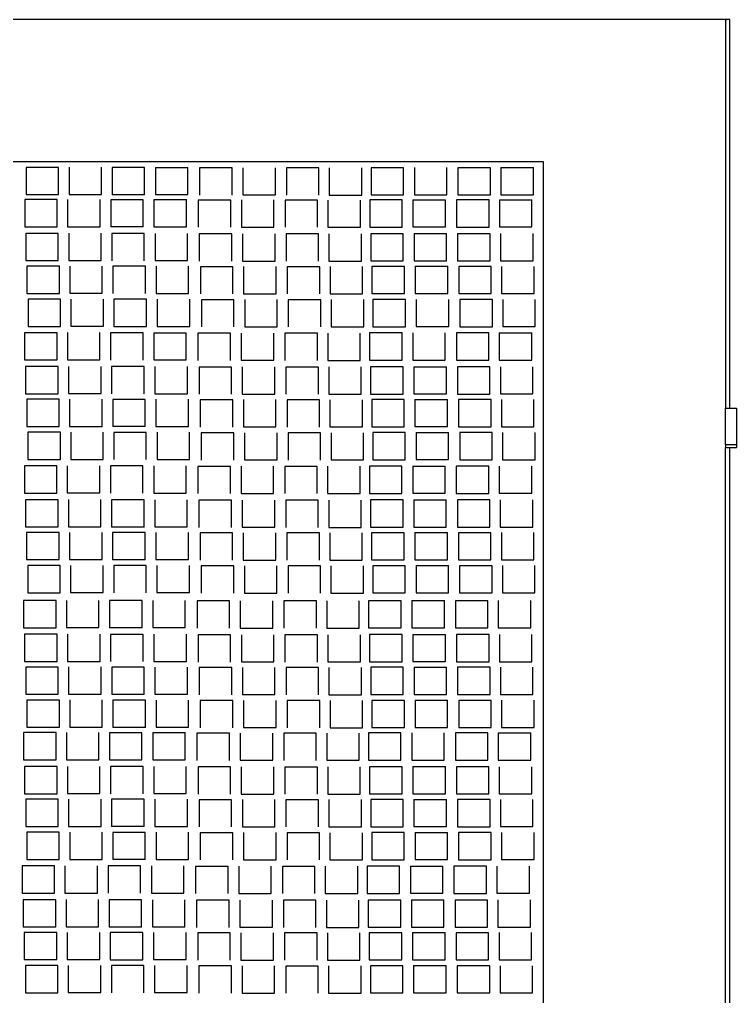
# Model space of a CAD drawing. Header units: inches. Extents: x 0.9 to 36.3, y 0.7 to 23.3.
# Drawn here: x 31.1089 to 31.2467, y 8.6586 to 8.8464 of the extents above; entities that cross this region are included whole.
import ezdxf

# ---------------------------------------------------------------- set-up
doc = ezdxf.new("R2010")
doc.units = ezdxf.units.IN
doc.layers.add('DG set', color=18, linetype='Continuous', lineweight=15)
doc.layers.add('Edges', color=7, linetype='Continuous')

# ---------------------------------------------------------------- blocks, each defined once
blk = doc.blocks.new('Diesel Generator pl')
at = {"layer": 'Edges'}
for p, q in [((6.20171, 2.01598), (3.76028, 2.01598)), ((6.20171, 2.01598), (4.46165, 2.01598)), ((6.20171, 2.01598), (6.20171, 1.68611)), ((6.20537, 2.01598), (6.20171, 2.01598)), ((6.20171, 2.01598), (6.20275, 2.01598)), ((6.20537, 1.68611), (6.20537, 2.01598)), ((6.04698, 1.89511), (5.16378, 1.89511)), ((6.04698, 0.53221), (6.04698, 1.89511)), ((5.63549, 1.89044), (5.60789, 1.89044)), ((5.60789, 1.89044), (5.60789, 1.86734)), ((5.63549, 1.86734), (5.63549, 1.89044)), ((5.64429, 1.89051), (5.64429, 1.86741)), ((5.67189, 1.86741), (5.67189, 1.89051)), ((5.70848, 1.89035), (5.68088, 1.89035)), ((5.68088, 1.89035), (5.68088, 1.86725)), ((5.70848, 1.86725), (5.70848, 1.89035)), ((5.71761, 1.89046), (5.71761, 1.86736)), ((5.71761, 1.89046), (5.74521, 1.89046)), ((5.74521, 1.86736), (5.74521, 1.89046)), ((5.78273, 1.89), (5.75513, 1.89)), ((5.75513, 1.89), (5.75513, 1.8669)), ((5.78273, 1.8669), (5.78273, 1.89)), ((5.79186, 1.89011), (5.79186, 1.86701)), ((5.81946, 1.86701), (5.81946, 1.89011)), ((5.85647, 1.88999), (5.82887, 1.88999)), ((5.82887, 1.88999), (5.82887, 1.86689)), ((5.85647, 1.86689), (5.85647, 1.88999)), ((5.86528, 1.89007), (5.86528, 1.86697)), ((5.89288, 1.86697), (5.89288, 1.89007)), ((5.92837, 1.8902), (5.90077, 1.8902)), ((5.90077, 1.8902), (5.90077, 1.8671)), ((5.92837, 1.8671), (5.92837, 1.8902)), ((5.9375, 1.89031), (5.9375, 1.86721)), ((5.9651, 1.86721), (5.9651, 1.89031)), ((5.97451, 1.89019), (5.97451, 1.86709)), ((6.00211, 1.89019), (5.97451, 1.89019)), ((6.00211, 1.86709), (6.00211, 1.89019)), ((6.01092, 1.89027), (6.03852, 1.89027)), ((6.01092, 1.89027), (6.01092, 1.86717)), ((6.03852, 1.86717), (6.03852, 1.89027)), ((5.60789, 1.86734), (5.63549, 1.86734)), ((5.64429, 1.86741), (5.67189, 1.86741)), ((5.70848, 1.86725), (5.68088, 1.86725)), ((5.71761, 1.86736), (5.74521, 1.86736)), ((5.79186, 1.86701), (5.81946, 1.86701)), ((5.86528, 1.86697), (5.89288, 1.86697)), ((5.90077, 1.8671), (5.92837, 1.8671)), ((5.9375, 1.86721), (5.9651, 1.86721)), ((5.97451, 1.86709), (6.00211, 1.86709)), ((6.01092, 1.86717), (6.03852, 1.86717)), ((5.63429, 1.86311), (5.60669, 1.86311)), ((5.60669, 1.86311), (5.60669, 1.84001)), ((5.63429, 1.84001), (5.63429, 1.86311)), ((5.64309, 1.86319), (5.64309, 1.84009)), ((5.67069, 1.84009), (5.67069, 1.86319)), ((5.70727, 1.86303), (5.67967, 1.86303)), ((5.67967, 1.86303), (5.67967, 1.83993)), ((5.70727, 1.83993), (5.70727, 1.86303)), ((5.71641, 1.86314), (5.74401, 1.86314)), ((5.71641, 1.86314), (5.71641, 1.84004)), ((5.74401, 1.84004), (5.74401, 1.86314)), ((5.78153, 1.86268), (5.75393, 1.86268)), ((5.75393, 1.86268), (5.75393, 1.83958)), ((5.78153, 1.83958), (5.78153, 1.86268)), ((5.79066, 1.86279), (5.79066, 1.83969)), ((5.81826, 1.83969), (5.81826, 1.86279)), ((5.85527, 1.86267), (5.82767, 1.86267)), ((5.82767, 1.86267), (5.82767, 1.83957)), ((5.85527, 1.83957), (5.85527, 1.86267)), ((5.86407, 1.86274), (5.86407, 1.83964)), ((5.89167, 1.83964), (5.89167, 1.86274)), ((5.92717, 1.86287), (5.89957, 1.86287)), ((5.89957, 1.86287), (5.89957, 1.83977)), ((5.92717, 1.83977), (5.92717, 1.86287)), ((5.9363, 1.86298), (5.9363, 1.83988)), ((5.9363, 1.86298), (5.9639, 1.86298)), ((5.9639, 1.83988), (5.9639, 1.86298)), ((5.97331, 1.86287), (5.97331, 1.83977)), ((6.00091, 1.86287), (5.97331, 1.86287)), ((6.00091, 1.83977), (6.00091, 1.86287)), ((6.00972, 1.86294), (6.03732, 1.86294)), ((6.00972, 1.86294), (6.00972, 1.83984)), ((6.03732, 1.83984), (6.03732, 1.86294)), ((5.60669, 1.84001), (5.63429, 1.84001)), ((5.6076, 1.83439), (5.6076, 1.81129)), ((5.6352, 1.83439), (5.6076, 1.83439)), ((5.6352, 1.81129), (5.6352, 1.83439)), ((5.64309, 1.84009), (5.67069, 1.84009)), ((5.64401, 1.83447), (5.64401, 1.81137)), ((5.67161, 1.81137), (5.67161, 1.83447)), ((5.70727, 1.83993), (5.67967, 1.83993)), ((5.68059, 1.83431), (5.68059, 1.81121)), ((5.70819, 1.83431), (5.68059, 1.83431)), ((5.70819, 1.81121), (5.70819, 1.83431)), ((5.71641, 1.84004), (5.74401, 1.84004)), ((5.71733, 1.83442), (5.71733, 1.81132)), ((5.74493, 1.81132), (5.74493, 1.83442)), ((5.75484, 1.83395), (5.75484, 1.81085)), ((5.78244, 1.83395), (5.75484, 1.83395)), ((5.78244, 1.81085), (5.78244, 1.83395)), ((5.79066, 1.83969), (5.81826, 1.83969)), ((5.79158, 1.83406), (5.79158, 1.81096)), ((5.81918, 1.81096), (5.81918, 1.83406)), ((5.82859, 1.83395), (5.82859, 1.81085)), ((5.85619, 1.83395), (5.82859, 1.83395)), ((5.85619, 1.81085), (5.85619, 1.83395)), ((5.86407, 1.83964), (5.89167, 1.83964)), ((5.86499, 1.83402), (5.86499, 1.81092)), ((5.89259, 1.81092), (5.89259, 1.83402)), ((5.89957, 1.83977), (5.92717, 1.83977)), ((5.90049, 1.83415), (5.90049, 1.81105)), ((5.92809, 1.83415), (5.90049, 1.83415)), ((5.92809, 1.81105), (5.92809, 1.83415)), ((5.9363, 1.83988), (5.9639, 1.83988)), ((5.93722, 1.83426), (5.96482, 1.83426)), ((5.93722, 1.83426), (5.93722, 1.81116)), ((5.96482, 1.81116), (5.96482, 1.83426)), ((5.97331, 1.83977), (6.00091, 1.83977)), ((5.97423, 1.83414), (5.97423, 1.81104)), ((6.00183, 1.83414), (5.97423, 1.83414)), ((6.00183, 1.81104), (6.00183, 1.83414)), ((6.00972, 1.83984), (6.03732, 1.83984)), ((6.01063, 1.83422), (6.01063, 1.81112)), ((6.03823, 1.81112), (6.03823, 1.83422)), ((5.6076, 1.81129), (5.6352, 1.81129)), ((5.64401, 1.81137), (5.67161, 1.81137)), ((5.71733, 1.81132), (5.74493, 1.81132)), ((5.79158, 1.81096), (5.81918, 1.81096)), ((5.86499, 1.81092), (5.89259, 1.81092)), ((5.90049, 1.81105), (5.92809, 1.81105)), ((5.93722, 1.81116), (5.96482, 1.81116)), ((5.97423, 1.81104), (6.00183, 1.81104)), ((6.01063, 1.81112), (6.03823, 1.81112)), ((5.63614, 1.8066), (5.60854, 1.8066)), ((5.60854, 1.8066), (5.60854, 1.7835)), ((5.63614, 1.7835), (5.63614, 1.8066)), ((5.64494, 1.80667), (5.64494, 1.78357)), ((5.67254, 1.78357), (5.67254, 1.80667)), ((5.68153, 1.80651), (5.68153, 1.78341)), ((5.70913, 1.80651), (5.68153, 1.80651)), ((5.70913, 1.78341), (5.70913, 1.80651)), ((5.71826, 1.80662), (5.71826, 1.78352)), ((5.74586, 1.78352), (5.74586, 1.80662)), ((5.78338, 1.80616), (5.75578, 1.80616)), ((5.75578, 1.80616), (5.75578, 1.78306)), ((5.78338, 1.78306), (5.78338, 1.80616)), ((5.79252, 1.80627), (5.79252, 1.78317)), ((5.82012, 1.78317), (5.82012, 1.80627)), ((5.85712, 1.80615), (5.82952, 1.80615)), ((5.82952, 1.80615), (5.82952, 1.78305)), ((5.85712, 1.78305), (5.85712, 1.80615)), ((5.86593, 1.80623), (5.86593, 1.78313)), ((5.89353, 1.78313), (5.89353, 1.80623)), ((5.92902, 1.80636), (5.90142, 1.80636)), ((5.90142, 1.80636), (5.90142, 1.78326)), ((5.92902, 1.78326), (5.92902, 1.80636)), ((5.93816, 1.80647), (5.93816, 1.78337)), ((5.93816, 1.80647), (5.96576, 1.80647)), ((5.96576, 1.78337), (5.96576, 1.80647)), ((6.00277, 1.80635), (5.97517, 1.80635)), ((5.97517, 1.80635), (5.97517, 1.78325)), ((6.00277, 1.78325), (6.00277, 1.80635)), ((6.01157, 1.80643), (6.01157, 1.78333)), ((6.03917, 1.78333), (6.03917, 1.80643)), ((5.60854, 1.7835), (5.63614, 1.7835)), ((5.64494, 1.78357), (5.67254, 1.78357)), ((5.71826, 1.78352), (5.74586, 1.78352)), ((5.79252, 1.78317), (5.82012, 1.78317)), ((5.90142, 1.78326), (5.92902, 1.78326)), ((5.93816, 1.78337), (5.96576, 1.78337)), ((5.97517, 1.78325), (6.00277, 1.78325)), ((6.01157, 1.78333), (6.03917, 1.78333)), ((5.63708, 1.77855), (5.60948, 1.77855)), ((5.60948, 1.77855), (5.60948, 1.75545)), ((5.63708, 1.75545), (5.63708, 1.77855)), ((5.64589, 1.77863), (5.64589, 1.75553)), ((5.67349, 1.75553), (5.67349, 1.77863)), ((5.68247, 1.77847), (5.68247, 1.75537)), ((5.71007, 1.77847), (5.68247, 1.77847)), ((5.71007, 1.75537), (5.71007, 1.77847)), ((5.71921, 1.77858), (5.71921, 1.75548)), ((5.74681, 1.75548), (5.74681, 1.77858)), ((5.75672, 1.77812), (5.75672, 1.75502)), ((5.78432, 1.77812), (5.75672, 1.77812)), ((5.78432, 1.75502), (5.78432, 1.77812)), ((5.79346, 1.77823), (5.79346, 1.75513)), ((5.82106, 1.75513), (5.82106, 1.77823)), ((5.83047, 1.77811), (5.83047, 1.75501)), ((5.85807, 1.77811), (5.83047, 1.77811)), ((5.85807, 1.75501), (5.85807, 1.77811)), ((5.86593, 1.78313), (5.89353, 1.78313)), ((5.86687, 1.77819), (5.86687, 1.75509)), ((5.89447, 1.75509), (5.89447, 1.77819)), ((5.92996, 1.77831), (5.90236, 1.77831)), ((5.90236, 1.77831), (5.90236, 1.75521)), ((5.92996, 1.75521), (5.92996, 1.77831)), ((5.9391, 1.77842), (5.9391, 1.75532)), ((5.9667, 1.75532), (5.9667, 1.77842)), ((5.97611, 1.77831), (5.97611, 1.75521)), ((6.00371, 1.77831), (5.97611, 1.77831)), ((6.00371, 1.75521), (6.00371, 1.77831)), ((6.01251, 1.77838), (6.01251, 1.75528)), ((6.04011, 1.75528), (6.04011, 1.77838)), ((5.63414, 1.7501), (5.60654, 1.7501)), ((5.60654, 1.7501), (5.60654, 1.727)), ((5.60948, 1.75545), (5.63708, 1.75545)), ((5.63414, 1.727), (5.63414, 1.7501)), ((5.64294, 1.75018), (5.64294, 1.72708)), ((5.64589, 1.75553), (5.67349, 1.75553)), ((5.67054, 1.72708), (5.67054, 1.75018)), ((5.70712, 1.75001), (5.67952, 1.75001)), ((5.67952, 1.75001), (5.67952, 1.72691)), ((5.68247, 1.75537), (5.71007, 1.75537)), ((5.70712, 1.72691), (5.70712, 1.75001)), ((5.71626, 1.75012), (5.74386, 1.75012)), ((5.71626, 1.75012), (5.71626, 1.72702)), ((5.71921, 1.75548), (5.74681, 1.75548)), ((5.74386, 1.72702), (5.74386, 1.75012)), ((5.79346, 1.75513), (5.82106, 1.75513)), ((5.86687, 1.75509), (5.89447, 1.75509)), ((5.90236, 1.75521), (5.92996, 1.75521)), ((5.9391, 1.75532), (5.9667, 1.75532)), ((5.97611, 1.75521), (6.00371, 1.75521)), ((6.01251, 1.75528), (6.04011, 1.75528)), ((5.78138, 1.74966), (5.75378, 1.74966)), ((5.75378, 1.74966), (5.75378, 1.72656)), ((5.78138, 1.72656), (5.78138, 1.74966)), ((5.79051, 1.74977), (5.79051, 1.72667)), ((5.81811, 1.72667), (5.81811, 1.74977)), ((5.85512, 1.74965), (5.82752, 1.74965)), ((5.82752, 1.74965), (5.82752, 1.72655)), ((5.85512, 1.72655), (5.85512, 1.74965)), ((5.86392, 1.74973), (5.86392, 1.72663)), ((5.89152, 1.72663), (5.89152, 1.74973)), ((5.92702, 1.74986), (5.89942, 1.74986)), ((5.89942, 1.74986), (5.89942, 1.72676)), ((5.92702, 1.72676), (5.92702, 1.74986)), ((5.93615, 1.74997), (5.93615, 1.72687)), ((5.96375, 1.72687), (5.96375, 1.74997)), ((5.97316, 1.74985), (5.97316, 1.72675)), ((6.00076, 1.74985), (5.97316, 1.74985)), ((6.00076, 1.72675), (6.00076, 1.74985)), ((6.00957, 1.74993), (6.00957, 1.72683)), ((6.00957, 1.74993), (6.03717, 1.74993)), ((6.03717, 1.72683), (6.03717, 1.74993)), ((5.60654, 1.727), (5.63414, 1.727)), ((5.64294, 1.72708), (5.67054, 1.72708)), ((5.71626, 1.72702), (5.74386, 1.72702)), ((5.79051, 1.72667), (5.81811, 1.72667)), ((5.86392, 1.72663), (5.89152, 1.72663)), ((5.89942, 1.72676), (5.92702, 1.72676)), ((5.93615, 1.72687), (5.96375, 1.72687)), ((5.97316, 1.72675), (6.00076, 1.72675)), ((6.00957, 1.72683), (6.03717, 1.72683)), ((5.60745, 1.72138), (5.60745, 1.69828)), ((5.63505, 1.72138), (5.60745, 1.72138)), ((5.63505, 1.69828), (5.63505, 1.72138)), ((5.64386, 1.72145), (5.64386, 1.69835)), ((5.67146, 1.69835), (5.67146, 1.72145)), ((5.68044, 1.72129), (5.68044, 1.69819)), ((5.70804, 1.72129), (5.68044, 1.72129)), ((5.70804, 1.69819), (5.70804, 1.72129)), ((5.71718, 1.7214), (5.71718, 1.6983)), ((5.74478, 1.6983), (5.74478, 1.7214)), ((5.75469, 1.72094), (5.75469, 1.69784)), ((5.78229, 1.72094), (5.75469, 1.72094)), ((5.78229, 1.69784), (5.78229, 1.72094)), ((5.79143, 1.72105), (5.79143, 1.69795)), ((5.81903, 1.69795), (5.81903, 1.72105)), ((5.82844, 1.72093), (5.82844, 1.69783)), ((5.85604, 1.72093), (5.82844, 1.72093)), ((5.85604, 1.69783), (5.85604, 1.72093)), ((5.86484, 1.72101), (5.86484, 1.69791)), ((5.89244, 1.69791), (5.89244, 1.72101)), ((5.92793, 1.72114), (5.90033, 1.72114)), ((5.90033, 1.72114), (5.90033, 1.69804)), ((5.92793, 1.69804), (5.92793, 1.72114)), ((5.93707, 1.72125), (5.96467, 1.72125)), ((5.93707, 1.72125), (5.93707, 1.69815)), ((5.96467, 1.69815), (5.96467, 1.72125)), ((6.00168, 1.72113), (5.97408, 1.72113)), ((5.97408, 1.72113), (5.97408, 1.69803)), ((6.00168, 1.69803), (6.00168, 1.72113)), ((6.01048, 1.7212), (6.01048, 1.6981)), ((6.03808, 1.6981), (6.03808, 1.7212)), ((5.60745, 1.69828), (5.63505, 1.69828)), ((5.63599, 1.69358), (5.60839, 1.69358)), ((5.60839, 1.69358), (5.60839, 1.67048)), ((5.63599, 1.67048), (5.63599, 1.69358)), ((5.64386, 1.69835), (5.67146, 1.69835)), ((5.64479, 1.69366), (5.64479, 1.67056)), ((5.67239, 1.67056), (5.67239, 1.69366)), ((5.68138, 1.6935), (5.68138, 1.6704)), ((5.70898, 1.6935), (5.68138, 1.6935)), ((5.70898, 1.6704), (5.70898, 1.6935)), ((5.71718, 1.6983), (5.74478, 1.6983)), ((5.71811, 1.69361), (5.71811, 1.67051)), ((5.74571, 1.67051), (5.74571, 1.69361)), ((5.78323, 1.69314), (5.75563, 1.69314)), ((5.75563, 1.69314), (5.75563, 1.67004)), ((5.78323, 1.67004), (5.78323, 1.69314)), ((5.79143, 1.69795), (5.81903, 1.69795)), ((5.79237, 1.69326), (5.79237, 1.67016)), ((5.81997, 1.67016), (5.81997, 1.69326)), ((5.85697, 1.69314), (5.82937, 1.69314)), ((5.82937, 1.69314), (5.82937, 1.67004)), ((5.85697, 1.67004), (5.85697, 1.69314)), ((5.86484, 1.69791), (5.89244, 1.69791)), ((5.86578, 1.69321), (5.86578, 1.67011)), ((5.89338, 1.67011), (5.89338, 1.69321)), ((5.90033, 1.69804), (5.92793, 1.69804)), ((5.92887, 1.69334), (5.90127, 1.69334)), ((5.90127, 1.69334), (5.90127, 1.67024)), ((5.92887, 1.67024), (5.92887, 1.69334)), ((5.93707, 1.69815), (5.96467, 1.69815)), ((5.93801, 1.69345), (5.96561, 1.69345)), ((5.93801, 1.69345), (5.93801, 1.67035)), ((5.96561, 1.67035), (5.96561, 1.69345)), ((5.97408, 1.69803), (6.00168, 1.69803)), ((5.97502, 1.69334), (5.97502, 1.67024)), ((6.00262, 1.69334), (5.97502, 1.69334)), ((6.00262, 1.67024), (6.00262, 1.69334)), ((6.01048, 1.6981), (6.03808, 1.6981)), ((6.01142, 1.69341), (6.01142, 1.67031)), ((6.03902, 1.67031), (6.03902, 1.69341)), ((6.20171, 1.68611), (6.20537, 1.68611)), ((6.20171, 1.65531), (6.20171, 1.68611)), ((6.20537, 1.68611), (6.21091, 1.68611)), ((6.20537, 1.68556), (6.20537, 1.68611)), ((6.21091, 1.68611), (6.21091, 1.65531)), ((5.60839, 1.67048), (5.63599, 1.67048)), ((5.64479, 1.67056), (5.67239, 1.67056)), ((5.70898, 1.6704), (5.68138, 1.6704)), ((5.71811, 1.67051), (5.74571, 1.67051)), ((5.79237, 1.67016), (5.81997, 1.67016)), ((5.86578, 1.67011), (5.89338, 1.67011)), ((5.90127, 1.67024), (5.92887, 1.67024)), ((5.93801, 1.67035), (5.96561, 1.67035)), ((5.97502, 1.67024), (6.00262, 1.67024)), ((6.01142, 1.67031), (6.03902, 1.67031)), ((5.60933, 1.66554), (5.60933, 1.64244)), ((5.63693, 1.66554), (5.60933, 1.66554)), ((5.63693, 1.64244), (5.63693, 1.66554)), ((5.64574, 1.66562), (5.64574, 1.64252)), ((5.67334, 1.64252), (5.67334, 1.66562)), ((5.70992, 1.66545), (5.68232, 1.66545)), ((5.68232, 1.66545), (5.68232, 1.64235)), ((5.70992, 1.64235), (5.70992, 1.66545)), ((5.71906, 1.66556), (5.71906, 1.64246)), ((5.74666, 1.64246), (5.74666, 1.66556)), ((5.78417, 1.6651), (5.75657, 1.6651)), ((5.75657, 1.6651), (5.75657, 1.642)), ((5.78417, 1.642), (5.78417, 1.6651)), ((5.79331, 1.66521), (5.79331, 1.64211)), ((5.82091, 1.64211), (5.82091, 1.66521)), ((5.85792, 1.66509), (5.83032, 1.66509)), ((5.83032, 1.66509), (5.83032, 1.64199)), ((5.85792, 1.64199), (5.85792, 1.66509)), ((5.86672, 1.66517), (5.86672, 1.64207)), ((5.89432, 1.64207), (5.89432, 1.66517)), ((5.92981, 1.6653), (5.90221, 1.6653)), ((5.90221, 1.6653), (5.90221, 1.6422)), ((5.92981, 1.6422), (5.92981, 1.6653)), ((5.93895, 1.66541), (5.93895, 1.64231)), ((5.93895, 1.66541), (5.96655, 1.66541)), ((5.96655, 1.64231), (5.96655, 1.66541)), ((5.97596, 1.66529), (5.97596, 1.64219)), ((6.00356, 1.66529), (5.97596, 1.66529)), ((6.00356, 1.64219), (6.00356, 1.66529)), ((6.01236, 1.66537), (6.01236, 1.64227)), ((6.03996, 1.64227), (6.03996, 1.66537)), ((6.20171, 1.65531), (6.21091, 1.65531)), ((6.20171, 1.65531), (6.20171, 1.65251)), ((6.20171, 1.65251), (6.20537, 1.65251)), ((6.20171, 0.7646), (6.20171, 1.65251)), ((6.20537, 1.65251), (6.20537, 1.65301)), ((6.20537, 1.65251), (6.21091, 1.65251)), ((6.20537, 0.7646), (6.20537, 1.65251)), ((6.21091, 1.65531), (6.21091, 1.65251)), ((5.60933, 1.64244), (5.63693, 1.64244)), ((5.64574, 1.64252), (5.67334, 1.64252)), ((5.71906, 1.64246), (5.74666, 1.64246)), ((5.90221, 1.6422), (5.92981, 1.6422)), ((5.93895, 1.64231), (5.96655, 1.64231)), ((5.97596, 1.64219), (6.00356, 1.64219)), ((6.01236, 1.64227), (6.03996, 1.64227)), ((5.63405, 1.63705), (5.60645, 1.63705)), ((5.60645, 1.63705), (5.60645, 1.61395)), ((5.63405, 1.61395), (5.63405, 1.63705)), ((5.64286, 1.63712), (5.64286, 1.61402)), ((5.67046, 1.61402), (5.67046, 1.63712)), ((5.67944, 1.63696), (5.67944, 1.61386)), ((5.70704, 1.63696), (5.67944, 1.63696)), ((5.70704, 1.61386), (5.70704, 1.63696)), ((5.71618, 1.63707), (5.71618, 1.61397)), ((5.74378, 1.61397), (5.74378, 1.63707)), ((5.78129, 1.63661), (5.75369, 1.63661)), ((5.75369, 1.63661), (5.75369, 1.61351)), ((5.78129, 1.61351), (5.78129, 1.63661)), ((5.79043, 1.63672), (5.79043, 1.61362)), ((5.79331, 1.64211), (5.82091, 1.64211)), ((5.81803, 1.61362), (5.81803, 1.63672)), ((5.85504, 1.6366), (5.82744, 1.6366)), ((5.82744, 1.6366), (5.82744, 1.6135)), ((5.85504, 1.6135), (5.85504, 1.6366)), ((5.86384, 1.63668), (5.86384, 1.61358)), ((5.86672, 1.64207), (5.89432, 1.64207)), ((5.89144, 1.61358), (5.89144, 1.63668)), ((5.89933, 1.63681), (5.89933, 1.61371)), ((5.92693, 1.63681), (5.89933, 1.63681)), ((5.92693, 1.61371), (5.92693, 1.63681)), ((5.93607, 1.63692), (5.93607, 1.61382)), ((5.93607, 1.63692), (5.96367, 1.63692)), ((5.96367, 1.61382), (5.96367, 1.63692)), ((5.97308, 1.6368), (5.97308, 1.6137)), ((6.00068, 1.6368), (5.97308, 1.6368)), ((6.00068, 1.6137), (6.00068, 1.6368)), ((6.00948, 1.63688), (6.00948, 1.61378)), ((6.03708, 1.61378), (6.03708, 1.63688)), ((5.60645, 1.61395), (5.63405, 1.61395)), ((5.64286, 1.61402), (5.67046, 1.61402)), ((5.71618, 1.61397), (5.74378, 1.61397)), ((5.79043, 1.61362), (5.81803, 1.61362)), ((5.86384, 1.61358), (5.89144, 1.61358)), ((5.89933, 1.61371), (5.92693, 1.61371)), ((5.93607, 1.61382), (5.96367, 1.61382)), ((5.97308, 1.6137), (6.00068, 1.6137)), ((6.00948, 1.61378), (6.03708, 1.61378)), ((5.63497, 1.60832), (5.60737, 1.60832)), ((5.60737, 1.60832), (5.60737, 1.58522)), ((5.63497, 1.58522), (5.63497, 1.60832)), ((5.64377, 1.6084), (5.64377, 1.5853)), ((5.67137, 1.5853), (5.67137, 1.6084)), ((5.70796, 1.60824), (5.68036, 1.60824)), ((5.68036, 1.60824), (5.68036, 1.58514)), ((5.70796, 1.58514), (5.70796, 1.60824)), ((5.71709, 1.60835), (5.71709, 1.58525)), ((5.74469, 1.58525), (5.74469, 1.60835)), ((5.75461, 1.60789), (5.75461, 1.58479)), ((5.78221, 1.60789), (5.75461, 1.60789)), ((5.78221, 1.58479), (5.78221, 1.60789)), ((5.79135, 1.608), (5.79135, 1.5849)), ((5.81895, 1.5849), (5.81895, 1.608)), ((5.85595, 1.60788), (5.82835, 1.60788)), ((5.82835, 1.60788), (5.82835, 1.58478)), ((5.85595, 1.58478), (5.85595, 1.60788)), ((5.86476, 1.60796), (5.86476, 1.58486)), ((5.89236, 1.58486), (5.89236, 1.60796)), ((5.92785, 1.60808), (5.90025, 1.60808)), ((5.90025, 1.60808), (5.90025, 1.58498)), ((5.92785, 1.58498), (5.92785, 1.60808)), ((5.93699, 1.60819), (5.93699, 1.58509)), ((5.93699, 1.60819), (5.96459, 1.60819)), ((5.96459, 1.58509), (5.96459, 1.60819)), ((6.0016, 1.60808), (5.974, 1.60808)), ((5.974, 1.60808), (5.974, 1.58498)), ((6.0016, 1.58498), (6.0016, 1.60808)), ((6.0104, 1.60815), (6.0104, 1.58505)), ((6.038, 1.58505), (6.038, 1.60815)), ((5.60737, 1.58522), (5.63497, 1.58522)), ((5.64377, 1.5853), (5.67137, 1.5853)), ((5.70796, 1.58514), (5.68036, 1.58514)), ((5.71709, 1.58525), (5.74469, 1.58525)), ((5.79135, 1.5849), (5.81895, 1.5849)), ((5.86476, 1.58486), (5.89236, 1.58486)), ((5.90025, 1.58498), (5.92785, 1.58498)), ((5.93699, 1.58509), (5.96459, 1.58509)), ((5.974, 1.58498), (6.0016, 1.58498)), ((6.0104, 1.58505), (6.038, 1.58505)), ((5.60831, 1.58053), (5.60831, 1.55743)), ((5.63591, 1.58053), (5.60831, 1.58053)), ((5.63591, 1.55743), (5.63591, 1.58053)), ((5.64471, 1.58061), (5.64471, 1.55751)), ((5.67231, 1.55751), (5.67231, 1.58061)), ((5.70889, 1.58045), (5.68129, 1.58045)), ((5.68129, 1.58045), (5.68129, 1.55735)), ((5.70889, 1.55735), (5.70889, 1.58045)), ((5.71803, 1.58056), (5.71803, 1.55746)), ((5.74563, 1.55746), (5.74563, 1.58056)), ((5.75555, 1.58009), (5.75555, 1.55699)), ((5.78315, 1.58009), (5.75555, 1.58009)), ((5.78315, 1.55699), (5.78315, 1.58009)), ((5.79228, 1.5802), (5.79228, 1.5571)), ((5.81988, 1.5571), (5.81988, 1.5802)), ((5.82929, 1.58009), (5.82929, 1.55699)), ((5.85689, 1.58009), (5.82929, 1.58009)), ((5.85689, 1.55699), (5.85689, 1.58009)), ((5.86569, 1.58016), (5.86569, 1.55706)), ((5.89329, 1.55706), (5.89329, 1.58016)), ((5.90119, 1.58029), (5.90119, 1.55719)), ((5.92879, 1.58029), (5.90119, 1.58029)), ((5.92879, 1.55719), (5.92879, 1.58029)), ((5.93792, 1.5804), (5.93792, 1.5573)), ((5.93792, 1.5804), (5.96552, 1.5804)), ((5.96552, 1.5573), (5.96552, 1.5804)), ((6.00253, 1.58028), (5.97493, 1.58028)), ((5.97493, 1.58028), (5.97493, 1.55718)), ((6.00253, 1.55718), (6.00253, 1.58028)), ((6.01133, 1.58036), (6.01133, 1.55726)), ((6.03893, 1.55726), (6.03893, 1.58036)), ((5.60831, 1.55743), (5.63591, 1.55743)), ((5.63685, 1.55249), (5.60925, 1.55249)), ((5.60925, 1.55249), (5.60925, 1.52939)), ((5.63685, 1.52939), (5.63685, 1.55249)), ((5.64471, 1.55751), (5.67231, 1.55751)), ((5.64565, 1.55256), (5.64565, 1.52946)), ((5.67325, 1.52946), (5.67325, 1.55256)), ((5.70889, 1.55735), (5.68129, 1.55735)), ((5.70984, 1.5524), (5.68224, 1.5524)), ((5.68224, 1.5524), (5.68224, 1.5293)), ((5.70984, 1.5293), (5.70984, 1.5524)), ((5.71803, 1.55746), (5.74563, 1.55746)), ((5.71897, 1.55251), (5.71897, 1.52941)), ((5.74657, 1.52941), (5.74657, 1.55251)), ((5.78409, 1.55205), (5.75649, 1.55205)), ((5.75649, 1.55205), (5.75649, 1.52895)), ((5.78409, 1.52895), (5.78409, 1.55205)), ((5.79228, 1.5571), (5.81988, 1.5571)), ((5.79322, 1.55216), (5.79322, 1.52906)), ((5.82082, 1.52906), (5.82082, 1.55216)), ((5.83023, 1.55204), (5.83023, 1.52894)), ((5.85783, 1.55204), (5.83023, 1.55204)), ((5.85783, 1.52894), (5.85783, 1.55204)), ((5.86569, 1.55706), (5.89329, 1.55706)), ((5.86664, 1.55212), (5.86664, 1.52902)), ((5.89424, 1.52902), (5.89424, 1.55212)), ((5.90119, 1.55719), (5.92879, 1.55719)), ((5.92973, 1.55225), (5.90213, 1.55225)), ((5.90213, 1.55225), (5.90213, 1.52915)), ((5.92973, 1.52915), (5.92973, 1.55225)), ((5.93792, 1.5573), (5.96552, 1.5573)), ((5.93887, 1.55236), (5.96647, 1.55236)), ((5.93887, 1.55236), (5.93887, 1.52926)), ((5.96647, 1.52926), (5.96647, 1.55236)), ((5.97493, 1.55718), (6.00253, 1.55718)), ((5.97587, 1.55224), (5.97587, 1.52914)), ((6.00347, 1.55224), (5.97587, 1.55224)), ((6.00347, 1.52914), (6.00347, 1.55224)), ((6.01133, 1.55726), (6.03893, 1.55726)), ((6.01228, 1.55232), (6.01228, 1.52922)), ((6.03988, 1.52922), (6.03988, 1.55232)), ((5.60925, 1.52939), (5.63685, 1.52939)), ((5.64565, 1.52946), (5.67325, 1.52946)), ((5.71897, 1.52941), (5.74657, 1.52941)), ((5.79322, 1.52906), (5.82082, 1.52906)), ((5.86664, 1.52902), (5.89424, 1.52902)), ((5.90213, 1.52915), (5.92973, 1.52915)), ((5.93887, 1.52926), (5.96647, 1.52926)), ((5.97587, 1.52914), (6.00347, 1.52914)), ((6.01228, 1.52922), (6.03988, 1.52922)), ((5.60571, 1.52278), (5.60571, 1.49968)), ((5.63331, 1.52278), (5.60571, 1.52278)), ((5.63331, 1.49968), (5.63331, 1.52278)), ((5.64211, 1.52286), (5.64211, 1.49976)), ((5.66971, 1.49976), (5.66971, 1.52286)), ((5.7063, 1.5227), (5.6787, 1.5227)), ((5.6787, 1.5227), (5.6787, 1.4996)), ((5.7063, 1.4996), (5.7063, 1.5227)), ((5.71544, 1.52281), (5.71544, 1.49971)), ((5.74304, 1.49971), (5.74304, 1.52281)), ((5.78055, 1.52234), (5.75295, 1.52234)), ((5.75295, 1.52234), (5.75295, 1.49924)), ((5.78055, 1.49924), (5.78055, 1.52234)), ((5.78969, 1.52245), (5.78969, 1.49935)), ((5.81729, 1.49935), (5.81729, 1.52245)), ((5.8543, 1.52234), (5.8267, 1.52234)), ((5.8267, 1.52234), (5.8267, 1.49924)), ((5.8543, 1.49924), (5.8543, 1.52234)), ((5.8631, 1.52241), (5.8631, 1.49931)), ((5.8907, 1.49931), (5.8907, 1.52241)), ((5.92619, 1.52254), (5.89859, 1.52254)), ((5.89859, 1.52254), (5.89859, 1.49944)), ((5.92619, 1.49944), (5.92619, 1.52254)), ((5.93533, 1.52265), (5.96293, 1.52265)), ((5.93533, 1.52265), (5.93533, 1.49955)), ((5.96293, 1.49955), (5.96293, 1.52265)), ((5.97234, 1.52253), (5.97234, 1.49943)), ((5.99994, 1.52253), (5.97234, 1.52253)), ((5.99994, 1.49943), (5.99994, 1.52253)), ((6.00874, 1.52261), (6.00874, 1.49951)), ((6.03634, 1.49951), (6.03634, 1.52261)), ((5.60571, 1.49968), (5.63331, 1.49968)), ((5.63423, 1.49406), (5.60663, 1.49406)), ((5.60663, 1.49406), (5.60663, 1.47096)), ((5.63423, 1.47096), (5.63423, 1.49406)), ((5.64211, 1.49976), (5.66971, 1.49976)), ((5.64303, 1.49414), (5.64303, 1.47104)), ((5.67063, 1.47104), (5.67063, 1.49414)), ((5.7063, 1.4996), (5.6787, 1.4996)), ((5.67962, 1.49397), (5.67962, 1.47087)), ((5.70722, 1.49397), (5.67962, 1.49397)), ((5.70722, 1.47087), (5.70722, 1.49397)), ((5.71544, 1.49971), (5.74304, 1.49971)), ((5.71635, 1.49408), (5.71635, 1.47098)), ((5.74395, 1.47098), (5.74395, 1.49408)), ((5.78147, 1.49362), (5.75387, 1.49362)), ((5.75387, 1.49362), (5.75387, 1.47052)), ((5.78147, 1.47052), (5.78147, 1.49362)), ((5.78969, 1.49935), (5.81729, 1.49935)), ((5.79061, 1.49373), (5.79061, 1.47063)), ((5.81821, 1.47063), (5.81821, 1.49373)), ((5.85521, 1.49361), (5.82761, 1.49361)), ((5.82761, 1.49361), (5.82761, 1.47051)), ((5.85521, 1.47051), (5.85521, 1.49361)), ((5.8631, 1.49931), (5.8907, 1.49931)), ((5.86402, 1.49369), (5.86402, 1.47059)), ((5.89162, 1.47059), (5.89162, 1.49369)), ((5.89859, 1.49944), (5.92619, 1.49944)), ((5.89951, 1.49382), (5.89951, 1.47072)), ((5.92711, 1.49382), (5.89951, 1.49382)), ((5.92711, 1.47072), (5.92711, 1.49382)), ((5.93533, 1.49955), (5.96293, 1.49955)), ((5.93625, 1.49393), (5.96385, 1.49393)), ((5.93625, 1.49393), (5.93625, 1.47083)), ((5.96385, 1.47083), (5.96385, 1.49393)), ((5.97234, 1.49943), (5.99994, 1.49943)), ((5.97325, 1.49381), (5.97325, 1.47071)), ((6.00085, 1.49381), (5.97325, 1.49381)), ((6.00085, 1.47071), (6.00085, 1.49381)), ((6.00874, 1.49951), (6.03634, 1.49951)), ((6.00966, 1.49389), (6.00966, 1.47079)), ((6.03726, 1.47079), (6.03726, 1.49389)), ((5.60663, 1.47096), (5.63423, 1.47096)), ((5.64303, 1.47104), (5.67063, 1.47104)), ((5.71635, 1.47098), (5.74395, 1.47098)), ((5.79061, 1.47063), (5.81821, 1.47063)), ((5.86402, 1.47059), (5.89162, 1.47059)), ((5.89951, 1.47072), (5.92711, 1.47072)), ((5.93625, 1.47083), (5.96385, 1.47083)), ((5.97325, 1.47071), (6.00085, 1.47071)), ((6.00966, 1.47079), (6.03726, 1.47079)), ((5.63516, 1.46627), (5.60756, 1.46627)), ((5.60756, 1.46627), (5.60756, 1.44317)), ((5.63516, 1.44317), (5.63516, 1.46627)), ((5.64397, 1.46634), (5.64397, 1.44324)), ((5.67157, 1.44324), (5.67157, 1.46634)), ((5.68055, 1.46618), (5.68055, 1.44308)), ((5.70815, 1.46618), (5.68055, 1.46618)), ((5.70815, 1.44308), (5.70815, 1.46618)), ((5.71729, 1.46629), (5.71729, 1.44319)), ((5.74489, 1.44319), (5.74489, 1.46629)), ((5.7824, 1.46583), (5.7548, 1.46583)), ((5.7548, 1.46583), (5.7548, 1.44273)), ((5.7824, 1.44273), (5.7824, 1.46583)), ((5.79154, 1.46594), (5.79154, 1.44284)), ((5.81914, 1.44284), (5.81914, 1.46594)), ((5.82855, 1.46582), (5.82855, 1.44272)), ((5.85615, 1.46582), (5.82855, 1.46582)), ((5.85615, 1.44272), (5.85615, 1.46582)), ((5.86495, 1.4659), (5.86495, 1.4428)), ((5.89255, 1.4428), (5.89255, 1.4659)), ((5.92805, 1.46602), (5.90045, 1.46602)), ((5.90045, 1.46602), (5.90045, 1.44292)), ((5.92805, 1.44292), (5.92805, 1.46602)), ((5.93718, 1.46614), (5.96478, 1.46614)), ((5.93718, 1.46614), (5.93718, 1.44304)), ((5.96478, 1.44304), (5.96478, 1.46614)), ((5.97419, 1.46602), (5.97419, 1.44292)), ((6.00179, 1.46602), (5.97419, 1.46602)), ((6.00179, 1.44292), (6.00179, 1.46602)), ((6.01059, 1.46609), (6.01059, 1.44299)), ((6.03819, 1.44299), (6.03819, 1.46609)), ((5.60756, 1.44317), (5.63516, 1.44317)), ((5.64397, 1.44324), (5.67157, 1.44324)), ((5.71729, 1.44319), (5.74489, 1.44319)), ((5.60851, 1.43822), (5.60851, 1.41512)), ((5.63611, 1.43822), (5.60851, 1.43822)), ((5.63611, 1.41512), (5.63611, 1.43822)), ((5.64491, 1.4383), (5.64491, 1.4152)), ((5.67251, 1.4152), (5.67251, 1.4383)), ((5.70815, 1.44308), (5.68055, 1.44308)), ((5.7091, 1.43814), (5.6815, 1.43814)), ((5.6815, 1.43814), (5.6815, 1.41504)), ((5.7091, 1.41504), (5.7091, 1.43814)), ((5.71823, 1.43825), (5.71823, 1.41515)), ((5.74583, 1.41515), (5.74583, 1.43825)), ((5.75575, 1.43778), (5.75575, 1.41468)), ((5.78335, 1.43778), (5.75575, 1.43778)), ((5.78335, 1.41468), (5.78335, 1.43778)), ((5.79154, 1.44284), (5.81914, 1.44284)), ((5.79248, 1.43789), (5.79248, 1.41479)), ((5.82008, 1.41479), (5.82008, 1.43789)), ((5.85709, 1.43778), (5.82949, 1.43778)), ((5.82949, 1.43778), (5.82949, 1.41468)), ((5.85709, 1.41468), (5.85709, 1.43778)), ((5.86495, 1.4428), (5.89255, 1.4428)), ((5.8659, 1.43785), (5.8659, 1.41475)), ((5.8935, 1.41475), (5.8935, 1.43785)), ((5.90045, 1.44292), (5.92805, 1.44292)), ((5.92899, 1.43798), (5.90139, 1.43798)), ((5.90139, 1.43798), (5.90139, 1.41488)), ((5.92899, 1.41488), (5.92899, 1.43798)), ((5.93718, 1.44304), (5.96478, 1.44304)), ((5.93813, 1.43809), (5.96573, 1.43809)), ((5.93813, 1.43809), (5.93813, 1.41499)), ((5.96573, 1.41499), (5.96573, 1.43809)), ((5.97419, 1.44292), (6.00179, 1.44292)), ((6.00273, 1.43797), (5.97513, 1.43797)), ((5.97513, 1.43797), (5.97513, 1.41487)), ((6.00273, 1.41487), (6.00273, 1.43797)), ((6.01059, 1.44299), (6.03819, 1.44299)), ((6.01154, 1.43805), (6.01154, 1.41495)), ((6.03914, 1.41495), (6.03914, 1.43805)), ((5.60565, 1.41056), (5.60565, 1.38746)), ((5.63325, 1.41056), (5.60565, 1.41056)), ((5.60851, 1.41512), (5.63611, 1.41512)), ((5.63325, 1.38746), (5.63325, 1.41056)), ((5.64206, 1.41064), (5.64206, 1.38754)), ((5.64491, 1.4152), (5.67251, 1.4152)), ((5.66966, 1.38754), (5.66966, 1.41064)), ((5.70624, 1.41048), (5.67864, 1.41048)), ((5.67864, 1.41048), (5.67864, 1.38738)), ((5.7091, 1.41504), (5.6815, 1.41504)), ((5.70624, 1.38738), (5.70624, 1.41048)), ((5.71538, 1.41059), (5.74298, 1.41059)), ((5.71538, 1.41059), (5.71538, 1.38749)), ((5.71823, 1.41515), (5.74583, 1.41515)), ((5.74298, 1.38749), (5.74298, 1.41059)), ((5.75289, 1.41012), (5.75289, 1.38702)), ((5.78049, 1.41012), (5.75289, 1.41012)), ((5.78049, 1.38702), (5.78049, 1.41012)), ((5.78963, 1.41023), (5.78963, 1.38713)), ((5.79248, 1.41479), (5.82008, 1.41479)), ((5.81723, 1.38713), (5.81723, 1.41023)), ((5.85424, 1.41012), (5.82664, 1.41012)), ((5.82664, 1.41012), (5.82664, 1.38702)), ((5.85424, 1.38702), (5.85424, 1.41012)), ((5.86304, 1.41019), (5.86304, 1.38709)), ((5.8659, 1.41475), (5.8935, 1.41475)), ((5.89064, 1.38709), (5.89064, 1.41019)), ((5.92613, 1.41032), (5.89853, 1.41032)), ((5.89853, 1.41032), (5.89853, 1.38722)), ((5.90139, 1.41488), (5.92899, 1.41488)), ((5.92613, 1.38722), (5.92613, 1.41032)), ((5.93527, 1.41043), (5.93527, 1.38733)), ((5.93813, 1.41499), (5.96573, 1.41499)), ((5.96287, 1.38733), (5.96287, 1.41043)), ((5.97228, 1.41031), (5.97228, 1.38721)), ((5.99988, 1.41031), (5.97228, 1.41031)), ((5.97513, 1.41487), (6.00273, 1.41487)), ((5.99988, 1.38721), (5.99988, 1.41031)), ((6.00868, 1.41039), (6.00868, 1.38729)), ((6.00868, 1.41039), (6.03628, 1.41039)), ((6.01154, 1.41495), (6.03914, 1.41495)), ((6.03628, 1.38729), (6.03628, 1.41039)), ((5.60565, 1.38746), (5.63325, 1.38746)), ((5.64206, 1.38754), (5.66966, 1.38754)), ((5.67864, 1.38738), (5.70624, 1.38738)), ((5.71538, 1.38749), (5.74298, 1.38749)), ((5.78963, 1.38713), (5.81723, 1.38713)), ((5.86304, 1.38709), (5.89064, 1.38709)), ((5.89853, 1.38722), (5.92613, 1.38722)), ((5.93527, 1.38733), (5.96287, 1.38733)), ((5.97228, 1.38721), (5.99988, 1.38721)), ((6.00868, 1.38729), (6.03628, 1.38729)), ((5.63417, 1.38184), (5.60657, 1.38184)), ((5.60657, 1.38184), (5.60657, 1.35874)), ((5.63417, 1.35874), (5.63417, 1.38184)), ((5.64297, 1.38192), (5.64297, 1.35882)), ((5.67057, 1.35882), (5.67057, 1.38192)), ((5.70716, 1.38175), (5.67956, 1.38175)), ((5.67956, 1.38175), (5.67956, 1.35865)), ((5.70716, 1.35865), (5.70716, 1.38175)), ((5.71629, 1.38187), (5.71629, 1.35877)), ((5.74389, 1.35877), (5.74389, 1.38187)), ((5.78141, 1.3814), (5.75381, 1.3814)), ((5.75381, 1.3814), (5.75381, 1.3583)), ((5.78141, 1.3583), (5.78141, 1.3814)), ((5.79055, 1.38151), (5.79055, 1.35841)), ((5.81815, 1.35841), (5.81815, 1.38151)), ((5.82755, 1.38139), (5.82755, 1.35829)), ((5.85515, 1.38139), (5.82755, 1.38139)), ((5.85515, 1.35829), (5.85515, 1.38139)), ((5.86396, 1.38147), (5.86396, 1.35837)), ((5.89156, 1.35837), (5.89156, 1.38147)), ((5.92705, 1.3816), (5.89945, 1.3816)), ((5.89945, 1.3816), (5.89945, 1.3585)), ((5.92705, 1.3585), (5.92705, 1.3816)), ((5.93619, 1.38171), (5.96379, 1.38171)), ((5.93619, 1.38171), (5.93619, 1.35861)), ((5.96379, 1.35861), (5.96379, 1.38171)), ((5.9732, 1.38159), (5.9732, 1.35849)), ((6.0008, 1.38159), (5.9732, 1.38159)), ((6.0008, 1.35849), (6.0008, 1.38159)), ((6.0096, 1.38167), (6.0096, 1.35857)), ((6.0372, 1.35857), (6.0372, 1.38167)), ((5.60657, 1.35874), (5.63417, 1.35874)), ((5.63511, 1.35405), (5.60751, 1.35405)), ((5.60751, 1.35405), (5.60751, 1.33095)), ((5.63511, 1.33095), (5.63511, 1.35405)), ((5.64297, 1.35882), (5.67057, 1.35882)), ((5.64391, 1.35412), (5.64391, 1.33102)), ((5.67151, 1.33102), (5.67151, 1.35412)), ((5.68049, 1.35396), (5.68049, 1.33086)), ((5.70809, 1.35396), (5.68049, 1.35396)), ((5.70809, 1.33086), (5.70809, 1.35396)), ((5.71629, 1.35877), (5.74389, 1.35877)), ((5.71723, 1.35407), (5.71723, 1.33097)), ((5.74483, 1.33097), (5.74483, 1.35407)), ((5.75475, 1.35361), (5.75475, 1.33051)), ((5.78235, 1.35361), (5.75475, 1.35361)), ((5.78235, 1.33051), (5.78235, 1.35361)), ((5.79055, 1.35841), (5.81815, 1.35841)), ((5.79148, 1.35372), (5.79148, 1.33062)), ((5.81908, 1.33062), (5.81908, 1.35372)), ((5.82849, 1.3536), (5.82849, 1.3305)), ((5.85609, 1.3536), (5.82849, 1.3536)), ((5.85609, 1.3305), (5.85609, 1.3536)), ((5.86396, 1.35837), (5.89156, 1.35837)), ((5.86489, 1.35368), (5.86489, 1.33058)), ((5.89249, 1.33058), (5.89249, 1.35368)), ((5.89945, 1.3585), (5.92705, 1.3585)), ((5.92799, 1.35381), (5.90039, 1.35381)), ((5.90039, 1.35381), (5.90039, 1.33071)), ((5.92799, 1.33071), (5.92799, 1.35381)), ((5.93619, 1.35861), (5.96379, 1.35861)), ((5.93712, 1.35392), (5.93712, 1.33082)), ((5.93712, 1.35392), (5.96472, 1.35392)), ((5.96472, 1.33082), (5.96472, 1.35392)), ((5.9732, 1.35849), (6.0008, 1.35849)), ((6.00173, 1.3538), (5.97413, 1.3538)), ((5.97413, 1.3538), (5.97413, 1.3307)), ((6.00173, 1.3307), (6.00173, 1.3538)), ((6.0096, 1.35857), (6.0372, 1.35857)), ((6.01053, 1.35388), (6.01053, 1.33078)), ((6.03813, 1.33078), (6.03813, 1.35388)), ((5.60751, 1.33095), (5.63511, 1.33095)), ((5.64391, 1.33102), (5.67151, 1.33102)), ((5.70809, 1.33086), (5.68049, 1.33086)), ((5.71723, 1.33097), (5.74483, 1.33097)), ((5.79148, 1.33062), (5.81908, 1.33062)), ((5.86489, 1.33058), (5.89249, 1.33058)), ((5.90039, 1.33071), (5.92799, 1.33071)), ((5.93712, 1.33082), (5.96472, 1.33082)), ((5.97413, 1.3307), (6.00173, 1.3307)), ((6.01053, 1.33078), (6.03813, 1.33078)), ((5.63605, 1.326), (5.60845, 1.326)), ((5.60845, 1.326), (5.60845, 1.3029)), ((5.63605, 1.3029), (5.63605, 1.326)), ((5.64485, 1.32608), (5.64485, 1.30298)), ((5.67245, 1.30298), (5.67245, 1.32608)), ((5.70904, 1.32592), (5.68144, 1.32592)), ((5.68144, 1.32592), (5.68144, 1.30282)), ((5.70904, 1.30282), (5.70904, 1.32592)), ((5.71817, 1.32603), (5.71817, 1.30293)), ((5.74577, 1.30293), (5.74577, 1.32603)), ((5.75569, 1.32556), (5.75569, 1.30246)), ((5.78329, 1.32556), (5.75569, 1.32556)), ((5.78329, 1.30246), (5.78329, 1.32556)), ((5.79243, 1.32568), (5.79243, 1.30258)), ((5.82003, 1.30258), (5.82003, 1.32568)), ((5.82943, 1.32556), (5.82943, 1.30246)), ((5.85703, 1.32556), (5.82943, 1.32556)), ((5.85703, 1.30246), (5.85703, 1.32556)), ((5.86584, 1.32563), (5.86584, 1.30253)), ((5.89344, 1.30253), (5.89344, 1.32563)), ((5.92893, 1.32576), (5.90133, 1.32576)), ((5.90133, 1.32576), (5.90133, 1.30266)), ((5.92893, 1.30266), (5.92893, 1.32576)), ((5.93807, 1.32587), (5.93807, 1.30277)), ((5.93807, 1.32587), (5.96567, 1.32587)), ((5.96567, 1.30277), (5.96567, 1.32587)), ((6.00267, 1.32575), (5.97507, 1.32575)), ((5.97507, 1.32575), (5.97507, 1.30265)), ((6.00267, 1.30265), (6.00267, 1.32575)), ((6.01148, 1.32583), (6.01148, 1.30273)), ((6.03908, 1.30273), (6.03908, 1.32583)), ((5.60845, 1.3029), (5.63605, 1.3029)), ((5.64485, 1.30298), (5.67245, 1.30298)), ((5.70904, 1.30282), (5.68144, 1.30282)), ((5.71817, 1.30293), (5.74577, 1.30293)), ((5.79243, 1.30258), (5.82003, 1.30258)), ((5.86584, 1.30253), (5.89344, 1.30253)), ((5.90133, 1.30266), (5.92893, 1.30266)), ((5.93807, 1.30277), (5.96567, 1.30277)), ((5.97507, 1.30265), (6.00267, 1.30265)), ((6.01148, 1.30273), (6.03908, 1.30273)), ((5.60447, 1.29744), (5.60447, 1.27434)), ((5.63207, 1.29744), (5.60447, 1.29744)), ((5.63207, 1.27434), (5.63207, 1.29744)), ((5.64087, 1.29752), (5.64087, 1.27442)), ((5.66847, 1.27442), (5.66847, 1.29752)), ((5.67745, 1.29736), (5.67745, 1.27426)), ((5.70505, 1.29736), (5.67745, 1.29736)), ((5.70505, 1.27426), (5.70505, 1.29736)), ((5.71419, 1.29747), (5.71419, 1.27437)), ((5.74179, 1.27437), (5.74179, 1.29747)), ((5.75171, 1.297), (5.75171, 1.2739)), ((5.77931, 1.297), (5.75171, 1.297)), ((5.77931, 1.2739), (5.77931, 1.297)), ((5.78844, 1.29712), (5.78844, 1.27402)), ((5.81604, 1.27402), (5.81604, 1.29712)), ((5.82545, 1.297), (5.82545, 1.2739)), ((5.85305, 1.297), (5.82545, 1.297)), ((5.85305, 1.2739), (5.85305, 1.297)), ((5.86185, 1.29707), (5.86185, 1.27397)), ((5.88945, 1.27397), (5.88945, 1.29707)), ((5.89735, 1.2972), (5.89735, 1.2741)), ((5.92495, 1.2972), (5.89735, 1.2972)), ((5.92495, 1.2741), (5.92495, 1.2972)), ((5.93408, 1.29731), (5.93408, 1.27421)), ((5.93408, 1.29731), (5.96168, 1.29731)), ((5.96168, 1.27421), (5.96168, 1.29731)), ((5.99869, 1.2972), (5.97109, 1.2972)), ((5.97109, 1.2972), (5.97109, 1.2741)), ((5.99869, 1.2741), (5.99869, 1.2972)), ((6.0075, 1.29727), (6.0075, 1.27417)), ((6.0351, 1.27417), (6.0351, 1.29727)), ((5.60447, 1.27434), (5.63207, 1.27434)), ((5.64087, 1.27442), (5.66847, 1.27442)), ((5.71419, 1.27437), (5.74179, 1.27437)), ((5.78844, 1.27402), (5.81604, 1.27402)), ((5.86185, 1.27397), (5.88945, 1.27397)), ((5.89735, 1.2741), (5.92495, 1.2741)), ((5.93408, 1.27421), (5.96168, 1.27421)), ((5.97109, 1.2741), (5.99869, 1.2741)), ((6.0075, 1.27417), (6.0351, 1.27417)), ((5.60538, 1.26872), (5.60538, 1.24562)), ((5.63298, 1.26872), (5.60538, 1.26872)), ((5.63298, 1.24562), (5.63298, 1.26872)), ((5.64179, 1.2688), (5.64179, 1.2457)), ((5.66939, 1.2457), (5.66939, 1.2688)), ((5.67837, 1.26864), (5.67837, 1.24554)), ((5.70597, 1.26864), (5.67837, 1.26864)), ((5.70597, 1.24554), (5.70597, 1.26864)), ((5.71511, 1.26875), (5.71511, 1.24565)), ((5.74271, 1.24565), (5.74271, 1.26875)), ((5.78022, 1.26828), (5.75262, 1.26828)), ((5.75262, 1.26828), (5.75262, 1.24518)), ((5.78022, 1.24518), (5.78022, 1.26828)), ((5.78936, 1.26839), (5.78936, 1.24529)), ((5.81696, 1.24529), (5.81696, 1.26839)), ((5.85397, 1.26828), (5.82637, 1.26828)), ((5.82637, 1.26828), (5.82637, 1.24518)), ((5.85397, 1.24518), (5.85397, 1.26828)), ((5.86277, 1.26835), (5.86277, 1.24525)), ((5.89037, 1.24525), (5.89037, 1.26835)), ((5.92587, 1.26848), (5.89827, 1.26848)), ((5.89827, 1.26848), (5.89827, 1.24538)), ((5.92587, 1.24538), (5.92587, 1.26848)), ((5.935, 1.26859), (5.9626, 1.26859)), ((5.935, 1.26859), (5.935, 1.24549)), ((5.9626, 1.24549), (5.9626, 1.26859)), ((5.97201, 1.26847), (5.97201, 1.24537)), ((5.99961, 1.26847), (5.97201, 1.26847)), ((5.99961, 1.24537), (5.99961, 1.26847)), ((6.00841, 1.26855), (6.00841, 1.24545)), ((6.03601, 1.24545), (6.03601, 1.26855)), ((5.60538, 1.24562), (5.63298, 1.24562)), ((5.64179, 1.2457), (5.66939, 1.2457)), ((5.70597, 1.24554), (5.67837, 1.24554)), ((5.71511, 1.24565), (5.74271, 1.24565)), ((5.78936, 1.24529), (5.81696, 1.24529)), ((5.86277, 1.24525), (5.89037, 1.24525)), ((5.89827, 1.24538), (5.92587, 1.24538)), ((5.935, 1.24549), (5.9626, 1.24549)), ((5.97201, 1.24537), (5.99961, 1.24537)), ((6.00841, 1.24545), (6.03601, 1.24545)), ((5.63392, 1.24093), (5.60632, 1.24093)), ((5.60632, 1.24093), (5.60632, 1.21783)), ((5.63392, 1.21783), (5.63392, 1.24093)), ((5.64272, 1.241), (5.64272, 1.2179)), ((5.67032, 1.2179), (5.67032, 1.241)), ((5.67931, 1.24084), (5.67931, 1.21774)), ((5.70691, 1.24084), (5.67931, 1.24084)), ((5.70691, 1.21774), (5.70691, 1.24084)), ((5.71604, 1.24095), (5.71604, 1.21785)), ((5.74364, 1.21785), (5.74364, 1.24095)), ((5.75356, 1.24049), (5.75356, 1.21739)), ((5.78116, 1.24049), (5.75356, 1.24049)), ((5.78116, 1.21739), (5.78116, 1.24049)), ((5.7903, 1.2406), (5.7903, 1.2175)), ((5.8179, 1.2175), (5.8179, 1.2406)), ((5.8549, 1.24048), (5.8273, 1.24048)), ((5.8273, 1.24048), (5.8273, 1.21738)), ((5.8549, 1.21738), (5.8549, 1.24048)), ((5.86371, 1.24056), (5.86371, 1.21746)), ((5.89131, 1.21746), (5.89131, 1.24056)), ((5.9268, 1.24069), (5.8992, 1.24069)), ((5.8992, 1.24069), (5.8992, 1.21759)), ((5.9268, 1.21759), (5.9268, 1.24069)), ((5.93594, 1.2408), (5.93594, 1.2177)), ((5.93594, 1.2408), (5.96354, 1.2408)), ((5.96354, 1.2177), (5.96354, 1.2408)), ((6.00055, 1.24068), (5.97295, 1.24068)), ((5.97295, 1.24068), (5.97295, 1.21758)), ((6.00055, 1.21758), (6.00055, 1.24068)), ((6.00935, 1.24076), (6.00935, 1.21766)), ((6.03695, 1.21766), (6.03695, 1.24076)), ((5.60632, 1.21783), (5.63392, 1.21783)), ((5.63486, 1.21288), (5.60726, 1.21288)), ((5.60726, 1.21288), (5.60726, 1.18978)), ((5.63486, 1.18978), (5.63486, 1.21288)), ((5.64272, 1.2179), (5.67032, 1.2179)), ((5.64367, 1.21296), (5.64367, 1.18986)), ((5.67127, 1.18986), (5.67127, 1.21296)), ((5.67931, 1.21774), (5.70691, 1.21774)), ((5.68025, 1.2128), (5.68025, 1.1897)), ((5.70785, 1.2128), (5.68025, 1.2128)), ((5.70785, 1.1897), (5.70785, 1.2128)), ((5.71604, 1.21785), (5.74364, 1.21785)), ((5.71699, 1.21291), (5.71699, 1.18981)), ((5.74459, 1.18981), (5.74459, 1.21291)), ((5.7821, 1.21245), (5.7545, 1.21245)), ((5.7545, 1.21245), (5.7545, 1.18935)), ((5.7821, 1.18935), (5.7821, 1.21245)), ((5.7903, 1.2175), (5.8179, 1.2175)), ((5.79124, 1.21256), (5.79124, 1.18946)), ((5.81884, 1.18946), (5.81884, 1.21256)), ((5.85585, 1.21244), (5.82825, 1.21244)), ((5.82825, 1.21244), (5.82825, 1.18934)), ((5.85585, 1.18934), (5.85585, 1.21244)), ((5.86371, 1.21746), (5.89131, 1.21746)), ((5.86465, 1.21251), (5.86465, 1.18941)), ((5.89225, 1.18941), (5.89225, 1.21251)), ((5.8992, 1.21759), (5.9268, 1.21759)), ((5.92774, 1.21264), (5.90014, 1.21264)), ((5.90014, 1.21264), (5.90014, 1.18954)), ((5.92774, 1.18954), (5.92774, 1.21264)), ((5.93594, 1.2177), (5.96354, 1.2177)), ((5.93688, 1.21275), (5.93688, 1.18965)), ((5.93688, 1.21275), (5.96448, 1.21275)), ((5.96448, 1.18965), (5.96448, 1.21275)), ((5.97295, 1.21758), (6.00055, 1.21758)), ((6.00149, 1.21264), (5.97389, 1.21264)), ((5.97389, 1.21264), (5.97389, 1.18954)), ((6.00149, 1.18954), (6.00149, 1.21264)), ((6.00935, 1.21766), (6.03695, 1.21766)), ((6.01029, 1.21271), (6.01029, 1.18961)), ((6.03789, 1.18961), (6.03789, 1.21271)), ((5.60726, 1.18978), (5.63486, 1.18978)), ((5.64367, 1.18986), (5.67127, 1.18986)), ((5.71699, 1.18981), (5.74459, 1.18981)), ((5.79124, 1.18946), (5.81884, 1.18946)), ((5.86465, 1.18941), (5.89225, 1.18941)), ((5.90014, 1.18954), (5.92774, 1.18954)), ((5.93688, 1.18965), (5.96448, 1.18965)), ((5.97389, 1.18954), (6.00149, 1.18954)), ((6.01029, 1.18961), (6.03789, 1.18961))]:
    blk.add_line(p, q, dxfattribs=at)

msp = doc.modelspace()

# ---------------------------------------------------------------- block references
at = {"layer": 'DG set', "xscale": 0.2264521623337326, "yscale": 0.2264521623337326, "zscale": 0.2264521623337326}
msp.add_blockref('Diesel Generator pl', (29.84027, 8.38988), dxfattribs=at)

doc.saveas('drawing.dxf')
